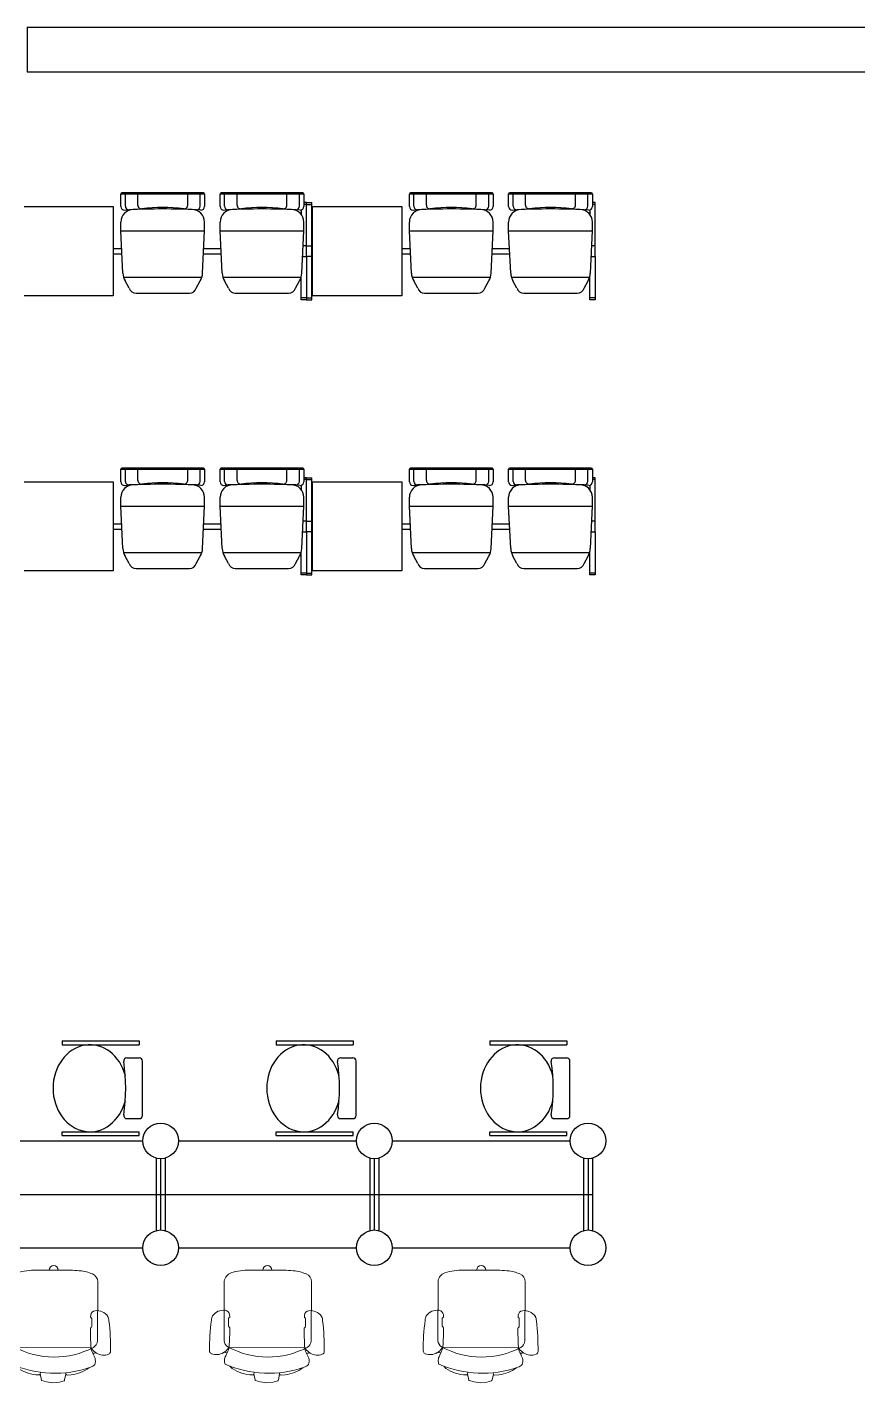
# Model space of a CAD drawing. Header units: inches. Extents: x 484217 to 497210, y -26946 to -21493.
# Drawn here: x 487087.7 to 487297.5, y -23535.6 to -23192.5 of the extents above; entities that cross this region are included whole.
import ezdxf

# ---------------------------------------------------------------- set-up
doc = ezdxf.new("R2010")
doc.units = ezdxf.units.IN
doc.header["$LTSCALE"] = 20
doc.header["$MEASUREMENT"] = 0
doc.layers.add('A-furniture', color=50, linetype='Continuous', lineweight=9)
for name, color, linetype in [('I-WALL-FULL', 5, 'Continuous'), ('I-WALL-IN', 3, 'Continuous'), ('MAR22', 255, 'Continuous')]:
    doc.layers.add(name, color=color, linetype=linetype)

# ---------------------------------------------------------------- blocks, each defined once
blk = doc.blocks.new('391A')
at = {"layer": 'MAR22'}
for p, q in [((-293.5, -86.6), (-293.5, -567)), ((-293.5, -86.6), (-269.5, -86.6)), ((-269.5, -86.6), (-269.5, -567)), ((273.6, -86.6), (273.6, -567)), ((297.6, -86.6), (273.6, -86.6)), ((297.6, -86.6), (297.6, -567)), ((-187.4, -490.1), (-187.4, -566.9)), ((191.4, -490.1), (191.4, -566.9)), ((-293.5, -567), (-269.5, -567)), ((-167.4, -586.9), (171.4, -586.9)), ((297.6, -567), (273.6, -567))]:
    blk.add_line(p, q, dxfattribs=at)
for centre, radius, start, end in [((-167.4, -490.1), 20, 81.58713, 180), ((2, 655.3), 1137.9, 261.58713, 278.41287), ((171.4, -490.1), 20, 0, 98.41287), ((-167.4, -566.9), 20, 180, 270), ((171.4, -566.9), 20, 270, 0)]:
    blk.add_arc(centre, radius, start, end, dxfattribs=at)
blk.add_ellipse((2, -259.2), major_axis=(-271.1, 0), ratio=0.849159, start_param=1.857345, end_param=7.567433, dxfattribs=at)
blk = doc.blocks.new('A$C6A0E07C9')
at = {"layer": 'A-furniture'}
for p, q in [((-0.2138, 0.2718), (0.1182, 0.2876)), ((-0.0121, 0.2424), (-0.025, 0.2422)), ((-0.0115, 0.2426), (-0.0121, 0.2424)), ((-0.0112, 0.2428), (-0.0115, 0.2426)), ((-0.0079, 0.2484), (-0.0112, 0.2428)), ((0.0377, 0.2515), (-0.0033, 0.2499)), ((0.0418, 0.2505), (0.045, 0.2473)), ((0.045, 0.2473), (0.0464, 0.2461)), ((0.0464, 0.2461), (0.0478, 0.2453)), ((0.0478, 0.2453), (0.0485, 0.2451)), ((0.1585, 0.2497), (0.1792, -0.1667)), ((-0.2691, 0.1773), (-0.2664, 0.2046)), ((0.3146, 0.1213), (0.3056, 0.1197)), ((0.3131, 0.1211), (0.3466, 0.116)), ((0.3152, 0.1516), (0.3188, 0.1294)), ((0.3514, 0.1128), (0.36, 0.0876)), ((0.36, 0.0876), (0.3659, 0.0513)), ((-0.2907, 0.0196), (-0.2893, 0.0294)), ((-0.2883, 0.01), (-0.2907, 0.0196)), ((-0.2893, 0.0294), (-0.2841, 0.0379)), ((-0.2824, 0.002), (-0.2883, 0.01)), ((-0.2841, 0.0379), (-0.2762, 0.0438)), ((-0.2739, -0.003), (-0.2824, 0.002)), ((-0.2762, 0.0438), (-0.2666, 0.0462)), ((0.3636, 0.0146), (0.3576, -0.0113)), ((0.3659, 0.0513), (0.3636, 0.0146)), ((-0.2641, -0.0045), (-0.2739, -0.003)), ((0.3108, -0.0224), (0.3218, -0.0234)), ((0.3197, -0.023), (0.3546, -0.0146)), ((0.3546, -0.0146), (0.3564, -0.0132)), ((0.3564, -0.0132), (0.3576, -0.0113)), ((0.2962, -0.1472), (0.2839, -0.1595)), ((-0.1895, -0.2174), (0.1433, -0.1996)), ((0.0087, -0.176), (-0.0042, -0.1772)), ((0.0094, -0.1763), (0.0087, -0.176)), ((0.0097, -0.1764), (0.0094, -0.1763)), ((0.0135, -0.1816), (0.0097, -0.1764)), ((0.0591, -0.1802), (0.0183, -0.1827)), ((0.0631, -0.1788), (0.066, -0.1753)), ((0.066, -0.1753), (0.0673, -0.174)), ((0.0673, -0.174), (0.0686, -0.173)), ((0.0686, -0.173), (0.0692, -0.1728))]:
    blk.add_line(p, q, dxfattribs=at)
for centre, radius, start, end in [((0.0274, 0.2777), 0.0792, 129.49988, 189.11522), ((0.0065, 0.2825), 0.0635, 94.07923, 117.59377), ((0.2241, -0.8917), 1.2574, 92.35943, 100.17565), ((0.1721, 0.3454), 0.0192, 28.12557, 89.24362), ((0.1209, 0.3234), 0.0749, 330.37939, 24.51295), ((0.5941, -0.0351), 0.8932, 162.12026, 164.43231), ((-0.21, 0.2233), 0.0487, 94.52598, 161.01093), ((-0.0222, 0.2712), 0.0292, 192.00474, 264.44095), ((-0.0038, 0.2437), 0.00623, 84.84548, 131.31741), ((0.0374, 0.2414), 0.0101, 64.52807, 88.63913), ((0.0007, 1.5534), 1.3091, 272.08986, 276.67605), ((0.117, 0.2414), 0.0463, 34.09018, 88.4441), ((0.1493, 0.274), 0.0211, 279.8693, 313.34338), ((-0.2488, 0.0248), 0.4712, 334.59734, 30.97321), ((0.1704, 0.2449), 0.0129, 130.13659, 158.01734), ((0.1866, 0.1808), 0.0779, 100.05254, 108.26721), ((0.1077, 0.3263), 0.0879, 309.67257, 333.02228), ((-1.1254, 2.7931), 2.8487, 297.11573, 298.06946), ((-0.9196, -0.0126), 1.143, 14.09314, 15.00562), ((0.2336, 0.2226), 0.0597, 72.52818, 107.70113), ((0.1951, 0.2221), 0.0806, 25.51985, 45.53867), ((-0.3014, 0.0263), 0.6141, 339.61076, 22.04666), ((0.1276, 0.1249), 0.1894, 8.09249, 40.8276), ((0.1816, 0.1421), 0.4521, 175.52891, 182.09908), ((72.2191, 3.6268), 72.5738, 182.765274, 182.924882), ((0.31, 0.1288), 0.0088, 301.08798, 3.16667), ((0.3467, 0.1108), 0.00513, 22.81842, 91.00758), ((0.1162, -0.0378), 0.2107, 328.69616, 1.80788), ((0.3177, -0.0315), 0.00903, 2.12372, 63.37094), ((0.0809, -0.0616), 0.3414, 182.48103, 200.75528), ((-0.1856, -0.1603), 0.0572, 202.88209, 266.11689), ((0.0516, -0.2073), 0.0792, 176.57822, 236.19355), ((0.0015, -0.2058), 0.0292, 101.25248, 173.68869), ((0.0171, -0.1766), 0.00623, 234.37601, 280.84795), ((0.0579, -0.1702), 0.0101, 277.0543, 301.16536), ((0.1515, -1.4793), 1.3091, 89.01739, 93.60357), ((0.138, -0.155), 0.0449, 276.79393, 330.15211), ((0.1724, -0.1915), 0.0211, 52.35005, 85.82413), ((0.197, -0.1553), 0.0211, 212.66016, 229.03524), ((0.1633, -0.2919), 0.1223, 63.05477, 80.63565), ((0.1362, -0.2476), 0.0879, 32.67116, 56.02087), ((-0.9196, -0.0126), 1.143, 350.69637, 351.61264), ((0.1491, -0.2435), 0.0749, 341.18048, 35.31404), ((0.3239, 0.0551), 0.2601, 246.15386, 250.81737), ((0.249, -0.1528), 0.0392, 254.29981, 275.99109), ((0.2537, -0.1401), 0.0518, 269.3553, 293.37881), ((0.0312, -0.2142), 0.0635, 248.09967, 271.6142), ((0.1312, 0.9758), 1.2574, 265.51777, 273.33401), ((0.2022, -0.2604), 0.0192, 276.44982, 337.56787)]:
    blk.add_arc(centre, radius, start, end, dxfattribs=at)

msp = doc.modelspace()

# ---------------------------------------------------------------- linework, layer by layer
for p, q in [((487087.65, -23192.47, 6.93), (487672.65, -23192.47, 6.93)), ((487087.65, -23203.72, 6.93), (487427.4, -23203.72, 6.93)), ((487120.24, -23478.08, 6.93), (487120.24, -23496.36, 6.93)), ((487121.37, -23478.22, 6.93), (487121.37, -23496.22, 6.93)), ((487122.49, -23478.08, 6.93), (487122.49, -23496.36, 6.93)), ((487174.24, -23478.08, 6.93), (487174.24, -23496.36, 6.93)), ((487175.37, -23478.22, 6.93), (487175.37, -23496.22, 6.93)), ((487176.49, -23478.08, 6.93), (487176.49, -23496.36, 6.93)), ((487228.24, -23478.08, 6.93), (487228.24, -23496.36, 6.93)), ((487229.37, -23478.22, 6.93), (487229.37, -23496.22, 6.93)), ((487230.49, -23478.08, 6.93), (487230.49, -23496.36, 6.93))]:
    msp.add_line(p, q)
at = {"linetype": 'Continuous'}
for p, q in [((487111.33, -23237.77, 3.81), (487111.33, -23234.6, 3.81)), ((487112.46, -23237.66, 3.81), (487112.46, -23234.78, 3.81)), ((487115.61, -23237.44, 3.81), (487115.61, -23234.78, 3.81)), ((487128.21, -23237.44, 3.81), (487128.21, -23234.78, 3.81)), ((487131.36, -23237.66, 3.81), (487131.36, -23234.78, 3.81)), ((487132.48, -23234.6, 3.81), (487132.48, -23237.77, 3.81)), ((487136.41, -23237.77, 3.81), (487136.41, -23234.6, 3.81)), ((487137.53, -23237.66, 3.81), (487137.53, -23234.78, 3.81)), ((487140.68, -23237.44, 3.81), (487140.68, -23234.78, 3.81)), ((487153.28, -23237.44, 3.81), (487153.28, -23234.78, 3.81)), ((487156.43, -23237.66, 3.81), (487156.43, -23234.78, 3.81)), ((487157.56, -23234.6, 3.81), (487157.56, -23237.77, 3.81)), ((487184.23, -23237.77, 3.81), (487184.23, -23234.6, 3.81)), ((487185.36, -23237.66, 3.81), (487185.36, -23234.78, 3.81)), ((487188.51, -23237.44, 3.81), (487188.51, -23234.78, 3.81)), ((487201.11, -23237.44, 3.81), (487201.11, -23234.78, 3.81)), ((487204.26, -23237.66, 3.81), (487204.26, -23234.78, 3.81)), ((487205.38, -23234.6, 3.81), (487205.38, -23237.77, 3.81)), ((487209.31, -23237.77, 3.81), (487209.31, -23234.6, 3.81)), ((487210.43, -23237.66, 3.81), (487210.43, -23234.78, 3.81)), ((487213.58, -23237.44, 3.81), (487213.58, -23234.78, 3.81)), ((487226.18, -23237.44, 3.81), (487226.18, -23234.78, 3.81)), ((487229.33, -23237.66, 3.81), (487229.33, -23234.78, 3.81)), ((487230.46, -23234.6, 3.81), (487230.46, -23237.77, 3.81)), ((487111.33, -23243.93, 3.81), (487111.33, -23241.68, 3.81)), ((487112.25, -23238.67, 3.81), (487113.4, -23238.56, 3.81)), ((487131.56, -23238.67, 3.81), (487130.42, -23238.56, 3.81)), ((487132.48, -23243.93, 3.81), (487132.48, -23241.68, 3.81)), ((487136.41, -23243.93, 3.81), (487136.41, -23241.68, 3.81)), ((487137.33, -23238.67, 3.81), (487138.47, -23238.56, 3.81)), ((487156.64, -23238.67, 3.81), (487155.5, -23238.56, 3.81)), ((487157.56, -23243.93, 3.81), (487157.56, -23241.68, 3.81)), ((487184.23, -23243.93, 3.81), (487184.23, -23241.68, 3.81)), ((487185.15, -23238.67, 3.81), (487186.3, -23238.56, 3.81)), ((487204.46, -23238.67, 3.81), (487203.32, -23238.56, 3.81)), ((487205.38, -23243.93, 3.81), (487205.38, -23241.68, 3.81)), ((487209.31, -23243.93, 3.81), (487209.31, -23241.68, 3.81)), ((487210.23, -23238.67, 3.81), (487211.37, -23238.56, 3.81)), ((487229.54, -23238.67, 3.81), (487228.4, -23238.56, 3.81)), ((487230.46, -23243.93, 3.81), (487230.46, -23241.68, 3.81)), ((487111.33, -23243.93, 3.81), (487132.48, -23243.93, 3.81)), ((487111.85, -23254.57, 3.81), (487111.33, -23243.93, 3.81)), ((487131.97, -23254.57, 3.81), (487132.48, -23243.93, 3.81)), ((487136.41, -23243.93, 3.81), (487157.56, -23243.93, 3.81)), ((487136.92, -23254.57, 3.81), (487136.41, -23243.93, 3.81)), ((487157.05, -23254.57, 3.81), (487157.56, -23243.93, 3.81)), ((487184.23, -23243.93, 3.81), (487205.38, -23243.93, 3.81)), ((487184.75, -23254.57, 3.81), (487184.23, -23243.93, 3.81)), ((487204.87, -23254.57, 3.81), (487205.38, -23243.93, 3.81)), ((487209.31, -23243.93, 3.81), (487230.46, -23243.93, 3.81)), ((487209.82, -23254.57, 3.81), (487209.31, -23243.93, 3.81)), ((487229.95, -23254.57, 3.81), (487230.46, -23243.93, 3.81)), ((487112.03, -23255.63, 3.81), (487131.79, -23255.63, 3.81)), ((487137.1, -23255.63, 3.81), (487156.87, -23255.63, 3.81)), ((487184.93, -23255.63, 3.81), (487204.69, -23255.63, 3.81)), ((487210, -23255.63, 3.81), (487229.77, -23255.63, 3.81)), ((487113.44, -23258.38, 3.81), (487112.42, -23256.56, 3.81)), ((487130.38, -23258.38, 3.81), (487131.4, -23256.56, 3.81)), ((487138.51, -23258.38, 3.81), (487137.49, -23256.56, 3.81)), ((487155.46, -23258.38, 3.81), (487156.48, -23256.56, 3.81)), ((487186.34, -23258.38, 3.81), (487185.32, -23256.56, 3.81)), ((487203.28, -23258.38, 3.81), (487204.3, -23256.56, 3.81)), ((487211.41, -23258.38, 3.81), (487210.39, -23256.56, 3.81)), ((487228.36, -23258.38, 3.81), (487229.38, -23256.56, 3.81)), ((487115.17, -23259.68, 3.81), (487128.65, -23259.68, 3.81)), ((487140.25, -23259.68, 3.81), (487153.72, -23259.68, 3.81)), ((487188.07, -23259.68, 3.81), (487201.55, -23259.68, 3.81)), ((487213.15, -23259.68, 3.81), (487226.62, -23259.68, 3.81)), ((487111.33, -23307.29, 3.81), (487111.33, -23304.11, 3.81)), ((487112.46, -23307.18, 3.81), (487112.46, -23304.29, 3.81)), ((487115.61, -23306.96, 3.81), (487115.61, -23304.29, 3.81)), ((487128.21, -23306.96, 3.81), (487128.21, -23304.29, 3.81)), ((487131.36, -23307.18, 3.81), (487131.36, -23304.29, 3.81)), ((487132.48, -23304.11, 3.81), (487132.48, -23307.29, 3.81)), ((487136.41, -23307.29, 3.81), (487136.41, -23304.11, 3.81)), ((487137.53, -23307.18, 3.81), (487137.53, -23304.29, 3.81)), ((487140.68, -23306.96, 3.81), (487140.68, -23304.29, 3.81)), ((487153.28, -23306.96, 3.81), (487153.28, -23304.29, 3.81)), ((487156.43, -23307.18, 3.81), (487156.43, -23304.29, 3.81)), ((487157.56, -23304.11, 3.81), (487157.56, -23307.29, 3.81)), ((487184.23, -23307.29, 3.81), (487184.23, -23304.11, 3.81)), ((487185.36, -23307.18, 3.81), (487185.36, -23304.29, 3.81)), ((487188.51, -23306.96, 3.81), (487188.51, -23304.29, 3.81)), ((487201.11, -23306.96, 3.81), (487201.11, -23304.29, 3.81)), ((487204.26, -23307.18, 3.81), (487204.26, -23304.29, 3.81)), ((487205.38, -23304.11, 3.81), (487205.38, -23307.29, 3.81)), ((487209.31, -23307.29, 3.81), (487209.31, -23304.11, 3.81)), ((487210.43, -23307.18, 3.81), (487210.43, -23304.29, 3.81)), ((487213.58, -23306.96, 3.81), (487213.58, -23304.29, 3.81)), ((487226.18, -23306.96, 3.81), (487226.18, -23304.29, 3.81)), ((487229.33, -23307.18, 3.81), (487229.33, -23304.29, 3.81)), ((487230.46, -23304.11, 3.81), (487230.46, -23307.29, 3.81)), ((487112.25, -23308.19, 3.81), (487113.4, -23308.08, 3.81)), ((487131.56, -23308.19, 3.81), (487130.42, -23308.08, 3.81)), ((487137.33, -23308.19, 3.81), (487138.47, -23308.08, 3.81)), ((487156.64, -23308.19, 3.81), (487155.5, -23308.08, 3.81)), ((487185.15, -23308.19, 3.81), (487186.3, -23308.08, 3.81)), ((487204.46, -23308.19, 3.81), (487203.32, -23308.08, 3.81)), ((487210.23, -23308.19, 3.81), (487211.37, -23308.08, 3.81)), ((487229.54, -23308.19, 3.81), (487228.4, -23308.08, 3.81)), ((487111.33, -23313.45, 3.81), (487111.33, -23311.2, 3.81)), ((487111.33, -23313.45, 3.81), (487132.48, -23313.45, 3.81)), ((487111.85, -23324.09, 3.81), (487111.33, -23313.45, 3.81)), ((487131.97, -23324.09, 3.81), (487132.48, -23313.45, 3.81)), ((487132.48, -23313.45, 3.81), (487132.48, -23311.2, 3.81)), ((487136.41, -23313.45, 3.81), (487136.41, -23311.2, 3.81)), ((487136.41, -23313.45, 3.81), (487157.56, -23313.45, 3.81)), ((487136.92, -23324.09, 3.81), (487136.41, -23313.45, 3.81)), ((487157.05, -23324.09, 3.81), (487157.56, -23313.45, 3.81)), ((487157.56, -23313.45, 3.81), (487157.56, -23311.2, 3.81)), ((487184.23, -23313.45, 3.81), (487184.23, -23311.2, 3.81)), ((487184.23, -23313.45, 3.81), (487205.38, -23313.45, 3.81)), ((487184.75, -23324.09, 3.81), (487184.23, -23313.45, 3.81)), ((487204.87, -23324.09, 3.81), (487205.38, -23313.45, 3.81)), ((487205.38, -23313.45, 3.81), (487205.38, -23311.2, 3.81)), ((487209.31, -23313.45, 3.81), (487209.31, -23311.2, 3.81)), ((487209.31, -23313.45, 3.81), (487230.46, -23313.45, 3.81)), ((487209.82, -23324.09, 3.81), (487209.31, -23313.45, 3.81)), ((487229.95, -23324.09, 3.81), (487230.46, -23313.45, 3.81)), ((487230.46, -23313.45, 3.81), (487230.46, -23311.2, 3.81)), ((487112.03, -23325.15, 3.81), (487131.79, -23325.15, 3.81)), ((487113.44, -23327.89, 3.81), (487112.42, -23326.08, 3.81)), ((487130.38, -23327.89, 3.81), (487131.4, -23326.08, 3.81)), ((487137.1, -23325.15, 3.81), (487156.87, -23325.15, 3.81)), ((487138.51, -23327.89, 3.81), (487137.49, -23326.08, 3.81)), ((487155.46, -23327.89, 3.81), (487156.48, -23326.08, 3.81)), ((487184.93, -23325.15, 3.81), (487204.69, -23325.15, 3.81)), ((487186.34, -23327.89, 3.81), (487185.32, -23326.08, 3.81)), ((487203.28, -23327.89, 3.81), (487204.3, -23326.08, 3.81)), ((487210, -23325.15, 3.81), (487229.77, -23325.15, 3.81)), ((487211.41, -23327.89, 3.81), (487210.39, -23326.08, 3.81)), ((487228.36, -23327.89, 3.81), (487229.38, -23326.08, 3.81)), ((487115.17, -23329.2, 3.81), (487128.65, -23329.2, 3.81)), ((487140.25, -23329.2, 3.81), (487153.72, -23329.2, 3.81)), ((487188.07, -23329.2, 3.81), (487201.55, -23329.2, 3.81)), ((487213.15, -23329.2, 3.81), (487226.62, -23329.2, 3.81))]:
    msp.add_line(p, q, dxfattribs=at)
at = {"color": 7, "linetype": 'Continuous'}
for p, q in [((487132.21, -23234.33, 3.81), (487111.6, -23234.33, 3.81)), ((487157.29, -23234.33, 3.81), (487136.68, -23234.33, 3.81)), ((487205.11, -23234.33, 3.81), (487184.5, -23234.33, 3.81)), ((487230.19, -23234.33, 3.81), (487209.58, -23234.33, 3.81)), ((487109.38, -23248.36, 3.81), (487111.55, -23248.36, 3.81)), ((487132.27, -23248.36, 3.81), (487136.62, -23248.36, 3.81)), ((487158.23, -23247.68, 3.81), (487157.38, -23247.68, 3.81)), ((487158.23, -23250.38, 3.81), (487158.23, -23247.68, 3.81)), ((487158.23, -23247.68, 3.81), (487159.78, -23247.68, 3.81)), ((487158.23, -23250.38, 3.81), (487158.23, -23247.68, 3.81)), ((487182.28, -23248.36, 3.81), (487184.45, -23248.36, 3.81)), ((487205.17, -23248.36, 3.81), (487209.52, -23248.36, 3.81)), ((487231.13, -23247.68, 3.81), (487230.28, -23247.68, 3.81)), ((487231.13, -23250.38, 3.81), (487231.13, -23247.68, 3.81)), ((487109.32, -23249.71, 3.81), (487111.61, -23249.71, 3.81)), ((487132.21, -23249.71, 3.81), (487136.69, -23249.71, 3.81)), ((487157.25, -23250.38, 3.81), (487158.23, -23250.38, 3.81)), ((487159.78, -23250.38, 3.81), (487158.23, -23250.38, 3.81)), ((487182.22, -23249.71, 3.81), (487184.51, -23249.71, 3.81)), ((487205.11, -23249.71, 3.81), (487209.59, -23249.71, 3.81)), ((487230.15, -23250.38, 3.81), (487231.13, -23250.38, 3.81)), ((487132.21, -23303.84, 3.81), (487111.6, -23303.84, 3.81)), ((487157.29, -23303.84, 3.81), (487136.68, -23303.84, 3.81)), ((487205.11, -23303.84, 3.81), (487184.5, -23303.84, 3.81)), ((487230.19, -23303.84, 3.81), (487209.58, -23303.84, 3.81)), ((487158.23, -23317.2, 3.81), (487157.38, -23317.2, 3.81)), ((487158.23, -23319.9, 3.81), (487158.23, -23317.2, 3.81)), ((487158.23, -23317.2, 3.81), (487159.78, -23317.2, 3.81)), ((487158.23, -23319.9, 3.81), (487158.23, -23317.2, 3.81)), ((487231.13, -23317.2, 3.81), (487230.28, -23317.2, 3.81)), ((487231.13, -23319.9, 3.81), (487231.13, -23317.2, 3.81)), ((487109.32, -23319.22, 3.81), (487111.61, -23319.22, 3.81)), ((487109.38, -23317.87, 3.81), (487111.55, -23317.87, 3.81)), ((487132.21, -23319.22, 3.81), (487136.69, -23319.22, 3.81)), ((487132.27, -23317.87, 3.81), (487136.62, -23317.87, 3.81)), ((487157.25, -23319.9, 3.81), (487158.23, -23319.9, 3.81)), ((487159.78, -23319.9, 3.81), (487158.23, -23319.9, 3.81)), ((487182.22, -23319.22, 3.81), (487184.51, -23319.22, 3.81)), ((487182.28, -23317.87, 3.81), (487184.45, -23317.87, 3.81)), ((487205.11, -23319.22, 3.81), (487209.59, -23319.22, 3.81)), ((487205.17, -23317.87, 3.81), (487209.52, -23317.87, 3.81)), ((487230.15, -23319.9, 3.81), (487231.13, -23319.9, 3.81))]:
    msp.add_line(p, q, dxfattribs=at)
at = {"color": 0, "linetype": 'Continuous'}
for p, q in [((487086.88, -23237.78, 3.81), (487109.38, -23237.78, 3.81)), ((487109.38, -23237.78, 3.81), (487109.38, -23260.28, 3.81)), ((487159.78, -23237.78, 3.81), (487182.28, -23237.78, 3.81)), ((487159.78, -23260.28, 3.81), (487159.78, -23237.78, 3.81)), ((487182.28, -23237.78, 3.81), (487182.28, -23260.28, 3.81)), ((487109.38, -23260.28, 3.81), (487086.88, -23260.28, 3.81)), ((487182.28, -23260.28, 3.81), (487159.78, -23260.28, 3.81)), ((487086.88, -23307.3, 3.81), (487109.38, -23307.3, 3.81)), ((487109.38, -23307.3, 3.81), (487109.38, -23329.8, 3.81)), ((487159.78, -23307.3, 3.81), (487182.28, -23307.3, 3.81)), ((487159.78, -23329.8, 3.81), (487159.78, -23307.3, 3.81)), ((487182.28, -23307.3, 3.81), (487182.28, -23329.8, 3.81)), ((487109.38, -23329.8, 3.81), (487086.88, -23329.8, 3.81)), ((487182.28, -23329.8, 3.81), (487159.78, -23329.8, 3.81))]:
    msp.add_line(p, q, dxfattribs=at)
at = {"color": 7}
for p, q in [((487158.23, -23236.77, 3.81), (487157.56, -23236.77, 3.81)), ((487158.23, -23237.22, 3.81), (487157.56, -23237.22, 3.81)), ((487158.23, -23247.68, 3.81), (487158.23, -23236.77, 3.81)), ((487158.23, -23247.68, 3.81), (487158.23, -23236.77, 3.81)), ((487158.23, -23236.77, 3.81), (487159.58, -23236.77, 3.81)), ((487158.23, -23237.22, 3.81), (487159.58, -23237.22, 3.81)), ((487159.58, -23261.29, 3.81), (487159.58, -23236.77, 3.81)), ((487231.13, -23236.77, 3.81), (487230.46, -23236.77, 3.81)), ((487231.13, -23237.22, 3.81), (487230.46, -23237.22, 3.81)), ((487231.13, -23247.68, 3.81), (487231.13, -23236.77, 3.81)), ((487156.88, -23238.64, 3.81), (487156.88, -23239.74, 3.81)), ((487229.78, -23238.64, 3.81), (487229.78, -23239.74, 3.81)), ((487158.23, -23250.38, 3.81), (487158.23, -23261.29, 3.81)), ((487158.23, -23250.38, 3.81), (487158.23, -23261.29, 3.81)), ((487231.13, -23250.38, 3.81), (487231.13, -23261.29, 3.81)), ((487156.88, -23261.29, 3.81), (487156.88, -23255.58, 3.81)), ((487229.78, -23261.29, 3.81), (487229.78, -23255.58, 3.81)), ((487158.23, -23260.84, 3.81), (487156.88, -23260.84, 3.81)), ((487158.23, -23261.29, 3.81), (487156.88, -23261.29, 3.81)), ((487158.23, -23260.84, 3.81), (487159.58, -23260.84, 3.81)), ((487158.23, -23261.29, 3.81), (487159.58, -23261.29, 3.81)), ((487231.13, -23260.84, 3.81), (487229.78, -23260.84, 3.81)), ((487231.13, -23261.29, 3.81), (487229.78, -23261.29, 3.81)), ((487158.23, -23306.29, 3.81), (487157.56, -23306.29, 3.81)), ((487158.23, -23306.74, 3.81), (487157.56, -23306.74, 3.81)), ((487158.23, -23317.2, 3.81), (487158.23, -23306.29, 3.81)), ((487158.23, -23317.2, 3.81), (487158.23, -23306.29, 3.81)), ((487158.23, -23306.29, 3.81), (487159.58, -23306.29, 3.81)), ((487158.23, -23306.74, 3.81), (487159.58, -23306.74, 3.81)), ((487159.58, -23330.8, 3.81), (487159.58, -23306.29, 3.81)), ((487231.13, -23306.29, 3.81), (487230.46, -23306.29, 3.81)), ((487231.13, -23306.74, 3.81), (487230.46, -23306.74, 3.81)), ((487231.13, -23317.2, 3.81), (487231.13, -23306.29, 3.81)), ((487156.88, -23308.16, 3.81), (487156.88, -23309.25, 3.81)), ((487229.78, -23308.16, 3.81), (487229.78, -23309.25, 3.81)), ((487158.23, -23319.9, 3.81), (487158.23, -23330.8, 3.81)), ((487158.23, -23319.9, 3.81), (487158.23, -23330.8, 3.81)), ((487231.13, -23319.9, 3.81), (487231.13, -23330.8, 3.81)), ((487156.88, -23330.8, 3.81), (487156.88, -23325.09, 3.81)), ((487229.78, -23330.8, 3.81), (487229.78, -23325.09, 3.81)), ((487158.23, -23330.35, 3.81), (487156.88, -23330.35, 3.81)), ((487158.23, -23330.8, 3.81), (487156.88, -23330.8, 3.81)), ((487158.23, -23330.35, 3.81), (487159.58, -23330.35, 3.81)), ((487158.23, -23330.8, 3.81), (487159.58, -23330.8, 3.81)), ((487231.13, -23330.35, 3.81), (487229.78, -23330.35, 3.81)), ((487231.13, -23330.8, 3.81), (487229.78, -23330.8, 3.81))]:
    msp.add_line(p, q, dxfattribs=at)
at = {"color": 7, "linetype": 'Continuous', "const_width": 0.45, "elevation": 3.81}
for points in [[(487132.48, -23234.55), (487111.33, -23234.55)], [(487157.56, -23234.55), (487136.41, -23234.55)], [(487205.38, -23234.55), (487184.23, -23234.55)], [(487230.46, -23234.55), (487209.31, -23234.55)], [(487132.48, -23304.07), (487111.33, -23304.07)], [(487157.56, -23304.07), (487136.41, -23304.07)], [(487205.38, -23304.07), (487184.23, -23304.07)], [(487230.46, -23304.07), (487209.31, -23304.07)]]:
    msp.add_lwpolyline(points, dxfattribs=at)
for centre in [(487121.37, -23473.72, 6.93), (487175.37, -23473.72, 6.93), (487229.37, -23473.72, 6.93), (487121.37, -23500.72, 6.93), (487175.37, -23500.72, 6.93), (487229.37, -23500.72, 6.93)]:
    msp.add_circle(centre, 4.5)
at = {"linetype": 'Continuous'}
for centre, radius, start, end in [((487111.6, -23234.6, 3.81), 0.27, 90, 180), ((487132.21, -23234.6, 3.81), 0.27, 0, 90), ((487136.68, -23234.6, 3.81), 0.27, 90, 180), ((487157.29, -23234.6, 3.81), 0.27, 0, 90), ((487184.5, -23234.6, 3.81), 0.27, 90, 180), ((487205.11, -23234.6, 3.81), 0.27, 0, 90), ((487209.58, -23234.6, 3.81), 0.27, 90, 180), ((487230.19, -23234.6, 3.81), 0.27, 0, 90), ((487112.23, -23237.77, 3.81), 0.9, 180, 271.3354), ((487113.36, -23237.66, 3.81), 0.9, 180, 272.4844), ((487121.91, -23434.72, 3.81), 196.34, 87.5156, 92.4844), ((487116.51, -23237.44, 3.81), 0.9, 180, 276.8576), ((487121.91, -23282.34, 3.81), 44.32, 83.1424, 96.8576), ((487127.31, -23237.44, 3.81), 0.9, 263.1424, 0), ((487130.46, -23237.66, 3.81), 0.9, 267.5156, 0), ((487131.58, -23237.77, 3.81), 0.9, 268.6646, 0), ((487137.31, -23237.77, 3.81), 0.9, 180, 271.3354), ((487138.43, -23237.66, 3.81), 0.9, 180, 272.4844), ((487146.98, -23434.72, 3.81), 196.34, 87.5156, 92.4844), ((487141.58, -23237.44, 3.81), 0.9, 180, 276.8576), ((487146.98, -23282.34, 3.81), 44.32, 83.1424, 96.8576), ((487152.38, -23237.44, 3.81), 0.9, 263.1424, 0), ((487155.53, -23237.66, 3.81), 0.9, 267.5156, 0), ((487156.66, -23237.77, 3.81), 0.9, 268.6646, 0), ((487185.13, -23237.77, 3.81), 0.9, 180, 271.3354), ((487186.26, -23237.66, 3.81), 0.9, 180, 272.4844), ((487194.81, -23434.72, 3.81), 196.34, 87.5156, 92.4844), ((487189.41, -23237.44, 3.81), 0.9, 180, 276.8576), ((487194.81, -23282.34, 3.81), 44.32, 83.1424, 96.8576), ((487200.21, -23237.44, 3.81), 0.9, 263.1424, 0), ((487203.36, -23237.66, 3.81), 0.9, 267.5156, 0), ((487204.48, -23237.77, 3.81), 0.9, 268.6646, 0), ((487210.21, -23237.77, 3.81), 0.9, 180, 271.3354), ((487211.33, -23237.66, 3.81), 0.9, 180, 272.4844), ((487219.88, -23434.72, 3.81), 196.34, 87.5156, 92.4844), ((487214.48, -23237.44, 3.81), 0.9, 180, 276.8576), ((487219.88, -23282.34, 3.81), 44.32, 83.1424, 96.8576), ((487225.28, -23237.44, 3.81), 0.9, 263.1424, 0), ((487228.43, -23237.66, 3.81), 0.9, 267.5156, 0), ((487229.56, -23237.77, 3.81), 0.9, 268.6646, 0), ((487114.48, -23241.68, 3.81), 3.15, 90, 180), ((487129.33, -23241.68, 3.81), 3.15, 0, 90), ((487139.56, -23241.68, 3.81), 3.15, 90, 180), ((487154.41, -23241.68, 3.81), 3.15, 0, 90), ((487187.38, -23241.68, 3.81), 3.15, 90, 180), ((487202.23, -23241.68, 3.81), 3.15, 0, 90), ((487212.46, -23241.68, 3.81), 3.15, 90, 180), ((487227.31, -23241.68, 3.81), 3.15, 0, 90), ((487116.34, -23254.36, 3.81), 4.5, 182.7525, 209.356), ((487127.48, -23254.36, 3.81), 4.5, 330.644, 357.2475), ((487141.42, -23254.36, 3.81), 4.5, 182.7525, 209.356), ((487152.55, -23254.36, 3.81), 4.5, 330.644, 357.2475), ((487189.24, -23254.36, 3.81), 4.5, 182.7525, 209.356), ((487200.38, -23254.36, 3.81), 4.5, 330.644, 357.2475), ((487214.32, -23254.36, 3.81), 4.5, 182.7525, 209.356), ((487225.45, -23254.36, 3.81), 4.5, 330.644, 357.2475), ((487115.17, -23257.88, 3.81), 1.8, 195.8192, 270), ((487128.65, -23257.88, 3.81), 1.8, 270, 344.1808), ((487140.25, -23257.88, 3.81), 1.8, 195.8192, 270), ((487153.72, -23257.88, 3.81), 1.8, 270, 344.1808), ((487188.07, -23257.88, 3.81), 1.8, 195.8192, 270), ((487201.55, -23257.88, 3.81), 1.8, 270, 344.1808), ((487213.15, -23257.88, 3.81), 1.8, 195.8192, 270), ((487226.62, -23257.88, 3.81), 1.8, 270, 344.1808), ((487111.6, -23304.11, 3.81), 0.27, 90, 180), ((487116.51, -23306.96, 3.81), 0.9, 180, 276.8576), ((487127.31, -23306.96, 3.81), 0.9, 263.1424, 0), ((487132.21, -23304.11, 3.81), 0.27, 0, 90), ((487136.68, -23304.11, 3.81), 0.27, 90, 180), ((487141.58, -23306.96, 3.81), 0.9, 180, 276.8576), ((487152.38, -23306.96, 3.81), 0.9, 263.1424, 0), ((487157.29, -23304.11, 3.81), 0.27, 0, 90), ((487184.5, -23304.11, 3.81), 0.27, 90, 180), ((487189.41, -23306.96, 3.81), 0.9, 180, 276.8576), ((487200.21, -23306.96, 3.81), 0.9, 263.1424, 0), ((487205.11, -23304.11, 3.81), 0.27, 0, 90), ((487209.58, -23304.11, 3.81), 0.27, 90, 180), ((487214.48, -23306.96, 3.81), 0.9, 180, 276.8576), ((487225.28, -23306.96, 3.81), 0.9, 263.1424, 0), ((487230.19, -23304.11, 3.81), 0.27, 0, 90), ((487112.23, -23307.29, 3.81), 0.9, 180, 271.3354), ((487114.48, -23311.2, 3.81), 3.15, 90, 180), ((487113.36, -23307.18, 3.81), 0.9, 180, 272.4844), ((487121.91, -23504.24, 3.81), 196.34, 87.5156, 92.4844), ((487121.91, -23351.86, 3.81), 44.32, 83.1424, 96.8576), ((487129.33, -23311.2, 3.81), 3.15, 0, 90), ((487130.46, -23307.18, 3.81), 0.9, 267.5156, 0), ((487131.58, -23307.29, 3.81), 0.9, 268.6646, 0), ((487137.31, -23307.29, 3.81), 0.9, 180, 271.3354), ((487139.56, -23311.2, 3.81), 3.15, 90, 180), ((487138.43, -23307.18, 3.81), 0.9, 180, 272.4844), ((487146.98, -23504.24, 3.81), 196.34, 87.5156, 92.4844), ((487146.98, -23351.86, 3.81), 44.32, 83.1424, 96.8576), ((487154.41, -23311.2, 3.81), 3.15, 0, 90), ((487155.53, -23307.18, 3.81), 0.9, 267.5156, 0), ((487156.66, -23307.29, 3.81), 0.9, 268.6646, 0), ((487185.13, -23307.29, 3.81), 0.9, 180, 271.3354), ((487187.38, -23311.2, 3.81), 3.15, 90, 180), ((487186.26, -23307.18, 3.81), 0.9, 180, 272.4844), ((487194.81, -23504.24, 3.81), 196.34, 87.5156, 92.4844), ((487194.81, -23351.86, 3.81), 44.32, 83.1424, 96.8576), ((487202.23, -23311.2, 3.81), 3.15, 0, 90), ((487203.36, -23307.18, 3.81), 0.9, 267.5156, 0), ((487204.48, -23307.29, 3.81), 0.9, 268.6646, 0), ((487210.21, -23307.29, 3.81), 0.9, 180, 271.3354), ((487212.46, -23311.2, 3.81), 3.15, 90, 180), ((487211.33, -23307.18, 3.81), 0.9, 180, 272.4844), ((487219.88, -23504.24, 3.81), 196.34, 87.5156, 92.4844), ((487219.88, -23351.86, 3.81), 44.32, 83.1424, 96.8576), ((487227.31, -23311.2, 3.81), 3.15, 0, 90), ((487228.43, -23307.18, 3.81), 0.9, 267.5156, 0), ((487229.56, -23307.29, 3.81), 0.9, 268.6646, 0), ((487116.34, -23323.87, 3.81), 4.5, 182.7525, 209.356), ((487127.48, -23323.87, 3.81), 4.5, 330.644, 357.2475), ((487141.42, -23323.87, 3.81), 4.5, 182.7525, 209.356), ((487152.55, -23323.87, 3.81), 4.5, 330.644, 357.2475), ((487189.24, -23323.87, 3.81), 4.5, 182.7525, 209.356), ((487200.38, -23323.87, 3.81), 4.5, 330.644, 357.2475), ((487214.32, -23323.87, 3.81), 4.5, 182.7525, 209.356), ((487225.45, -23323.87, 3.81), 4.5, 330.644, 357.2475), ((487115.17, -23327.4, 3.81), 1.8, 195.8192, 270), ((487128.65, -23327.4, 3.81), 1.8, 270, 344.1808), ((487140.25, -23327.4, 3.81), 1.8, 195.8192, 270), ((487153.72, -23327.4, 3.81), 1.8, 270, 344.1808), ((487188.07, -23327.4, 3.81), 1.8, 195.8192, 270), ((487201.55, -23327.4, 3.81), 1.8, 270, 344.1808), ((487213.15, -23327.4, 3.81), 1.8, 195.8192, 270), ((487226.62, -23327.4, 3.81), 1.8, 270, 344.1808)]:
    msp.add_arc(centre, radius, start, end, dxfattribs=at)
at = {"layer": 'I-WALL-FULL'}
for p, q in [((487087.65, -23192.47, 6.93), (487328.4, -23192.47, 6.93)), ((487087.65, -23192.47, 6.93), (487087.65, -23203.72, 6.93)), ((487087.65, -23203.72, 6.93), (487328.4, -23203.72, 6.93)), ((487087.65, -23203.72, 6.93), (487427.4, -23203.72, 6.93))]:
    msp.add_line(p, q, dxfattribs=at)
at = {"layer": 'I-WALL-IN'}
for p, q in [((487071.87, -23473.72, 6.93), (487116.87, -23473.72, 6.93)), ((487125.87, -23473.72, 6.93), (487170.87, -23473.72, 6.93)), ((487179.87, -23473.72, 6.93), (487224.87, -23473.72, 6.93)), ((486420.49, -23487.22, 6.93), (487230.49, -23487.22, 6.93)), ((487071.87, -23500.72, 6.93), (487116.87, -23500.72, 6.93)), ((487125.87, -23500.72, 6.93), (487170.87, -23500.72, 6.93)), ((487179.87, -23500.72, 6.93), (487224.87, -23500.72, 6.93))]:
    msp.add_line(p, q, dxfattribs=at)

# ---------------------------------------------------------------- block references
at = {"color": 7, "ltscale": 100, "xscale": 0.04049999999065221, "yscale": 0.04049999999065221, "zscale": 0.04049999999065221, "rotation": 90}
for p in [(487093.02, -23460.51, 3.81), (487147.02, -23460.51, 3.81), (487201.02, -23460.51, 3.81)]:
    msp.add_blockref('391A', p, dxfattribs=at)
at = {"layer": 'A-furniture', "xscale": 45.00000000000906, "yscale": 45.00000000000906, "zscale": 45.00000000000906, "rotation": 266.8565271614821}
for p in [(487092.77, -23518.23, 6.93), (487146.77, -23518.23, 6.93), (487200.77, -23518.23, 6.93)]:
    msp.add_blockref('A$C6A0E07C9', p, dxfattribs=at)

doc.saveas('drawing.dxf')
